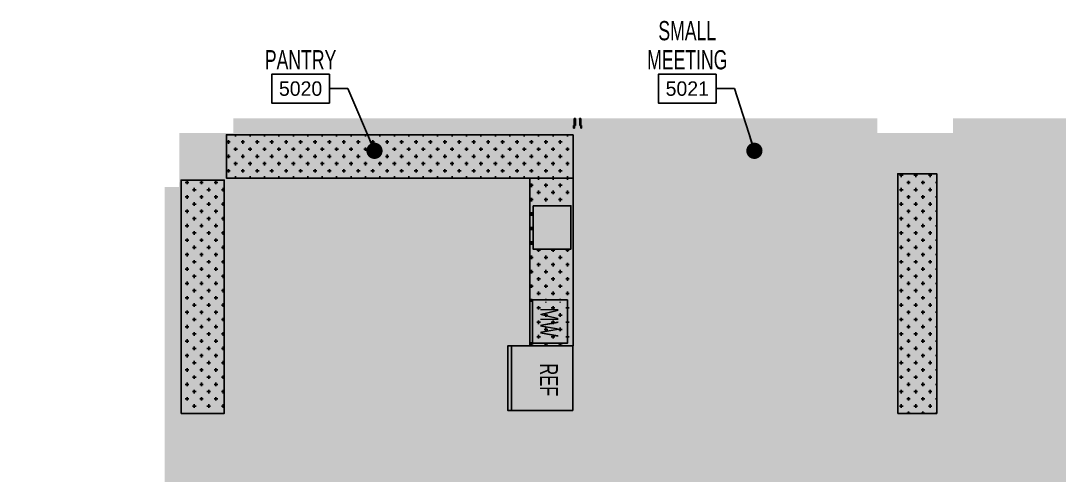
# Model space of a CAD drawing. Header units: inches. Extents: x -71 to 4499, y -33 to 4893.
# Drawn here: x 2804 to 3380, y 4238 to 4490 of the extents above; entities that cross this region are included whole.
import ezdxf
from ezdxf.enums import TextEntityAlignment as Align

# ---------------------------------------------------------------- set-up
doc = ezdxf.new("R2010")
doc.units = ezdxf.units.IN
doc.header["$LTSCALE"] = 96
doc.header["$MEASUREMENT"] = 0
doc.linetypes.add('PHANTOM4', pattern=[0.625, 0.3125, -0.0625, 0.0625, -0.0625, 0.0625, -0.0625])
for name, color, linetype in [('A-Area', 212, 'PHANTOM4'), ('A-Area-Iden', 7, 'Continuous'), ('A-Area-Iden-Name', 7, 'Continuous'), ('A-Area-Iden-Numb', 7, 'Continuous'), ('A-Bldg-Patt', 5, 'Continuous'), ('A-Flor-Case-Exst', 235, 'Continuous'), ('A-Flor-Case-Neww', 3, 'Continuous'), ('A-Flor-Eqpm', 94, 'Continuous'), ('A-Wall-Neww', 6, 'Continuous')]:
    doc.layers.add(name, color=color, linetype=linetype)
doc.styles.add('XFINE_0', font='ARIALN.TTF', dxfattribs={"width": 0.8})
doc.styles.add('XFINE_1-8', font='ARIALN.TTF', dxfattribs={"width": 0.8, "height": 10})
doc.dimstyles.new('OTJ_1-8', dxfattribs={"dimscale": 96, "dimtxt": 0.09375, "dimasz": 0.09375, "dimexe": 0.0625, "dimexo": 0.15625, "dimgap": 0.046875, "dimtad": 1, "dimdec": 1, "dimzin": 3, "dimdsep": 46, "dimlunit": 4, "dimtxsty": 'XFINE_1-8', "dimblk": 'ARCHTICK', "dimcen": 0.09, "dimdle": 0.0625, "dimclrd": 15, "dimclre": 15, "dimclrt": 7, "dimadec": 0, "dimazin": 0, "dimtfac": 0.75, "dimtdec": 1, "dimtix": 1, "dimtmove": 1, "dimatfit": 3, "dimfxl": 1, "dimfrac": 1, "dimtolj": 1, "dimtzin": 0, "dimarcsym": 0})
pattern_1 = [(270, (-2159.6815, 649.5292), (4, -4), [2, -6]), (0, (-2160.6815, 648.5292), (4, 4), [2, -6])]

# ---------------------------------------------------------------- blocks, each defined once
blk = doc.blocks.new('A$C42384E78')
at = {"layer": 'A-Flor-Eqpm'}
for points in [[(0, 0), (0, 36), (36, 36), (36, 0)], [(0, 36), (0, 34), (36, 34), (36, 36)]]:
    blk.add_lwpolyline(points, close=True, dxfattribs=at)
blk = doc.blocks.new('A$C7D282964')
at = {"layer": 'A-Flor-Eqpm', "rotation": 180}
blk.add_blockref('A$C42384E78', (18, 18), dxfattribs=at)
at = {"layer": 'A-Flor-Eqpm', "insert": (-8.25, 9.68), "char_height": 10, "width": 17.4479, "attachment_point": 1, "style": 'XFINE_1-8'}
blk.add_mtext('REF', dxfattribs=at)
blk = doc.blocks.new('A$C78394056')
at = {"layer": 'A-Flor-Eqpm'}
blk.add_lwpolyline([(1, -3.1), (25, -3.1), (25, -22.48), (1, -22.48)], close=True, dxfattribs=at)
at = {"layer": 'A-Flor-Eqpm', "insert": (5.22, -8.11), "char_height": 10, "width": 17.4479, "attachment_point": 1, "style": 'XFINE_1-8'}
blk.add_mtext('MW', dxfattribs=at)
blk = doc.blocks.new('OTJ_Room_Tag_4_P')
at = {"layer": 'A-Area-Iden-Numb'}
blk.add_lwpolyline([(2, -2), (2, 0), (-2, 0), (-2, -2)], close=True, dxfattribs=at)
at = {"layer": 'A-Area-Iden-Name', "style": 'XFINE_0', "width": 0.8}
for tag, p in [('ROOM:NAME1', (0, 2.351)), ('ROOM:NAME2', (0, 0.334))]:
    blk.add_attdef(tag, text='', height=1.333, dxfattribs=at).set_placement(p, align=Align.CENTER)
at = {"layer": 'A-Area-Iden-Numb', "style": 'XFINE_0', "width": 1.569593}
blk.add_attdef('ROOM:NUMBER', text='', height=1, dxfattribs=at).set_placement((-1.5, -1.5), (1.5, -1.5), align=Align.FIT)
blk = doc.blocks.new('_ArchTick')
at = {"color": 0, "linetype": 'ByBlock', "const_width": 0.15}
blk.add_lwpolyline([(-0.5, -0.5), (0.5, 0.5)], dxfattribs=at)
blk = doc.blocks.new('A$C3E764DF2')
for points in [[(0.25, 4.06), (0.25, 3.31), (0, 3.31), (0, 4.06)], [(0.25, 0.31), (0.25, 1.06), (0, 1.06), (0, 0.31)]]:
    blk.add_hatch(color=256).paths.add_polyline_path(points)
h = blk.add_hatch()
h.set_pattern_fill('FP_2', color=256, style=0, pattern_type=2)
h.set_pattern_definition([(360, (-602.1933, 16.2395), (-6e-17, -0.5), []), (270, (-602.1933, 16.2395), (-0.5, 3e-17), [])])
h.paths.add_polyline_path([(3.97, 3.44), (3.97, 3.94), (0.38, 3.94), (0.38, 3.44)])
h = blk.add_hatch()
h.set_pattern_fill('FP_2', color=256, style=0, pattern_type=2)
h.set_pattern_definition([(1e-14, (-602.1933, -11.8645), (-6e-17, 0.5), []), (90, (-602.1933, -11.8645), (-0.5, -3e-17), [])])
h.paths.add_polyline_path([(3.97, 0.44), (3.97, 0.94), (0.38, 0.94), (0.38, 0.44)])
for p, q in [((0, 4.06), (0.25, 4.06)), ((0, 3.31), (0, 4.06)), ((0.25, 3.31), (0, 3.31)), ((0.25, 1.06), (0, 1.06)), ((0, 1.06), (0, 0.31)), ((0, 0.31), (0.25, 0.31)), ((0.25, 4.06), (0.25, 3.31)), ((5.47, 4.06), (0.25, 4.06)), ((0.25, 4.06), (0.25, 3.31)), ((0.25, 3.31), (0.38, 3.31)), ((0.25, 0.31), (0.25, 1.06)), ((0.25, 0.31), (0.25, 1.06)), ((0.25, 1.06), (0.38, 1.06)), ((5.47, 0.31), (0.25, 0.31)), ((0.38, 3.94), (3.97, 3.94)), ((0.38, 3.44), (0.38, 3.94)), ((0.38, 3.31), (0.38, 3.94)), ((0.38, 3.94), (5.47, 3.94)), ((3.97, 3.44), (0.38, 3.44)), ((0.38, 1.06), (0.38, 0.44)), ((3.97, 0.94), (0.38, 0.94)), ((0.38, 0.94), (0.38, 0.44)), ((0.38, 0.44), (3.97, 0.44)), ((0.38, 0.44), (5.47, 0.44)), ((3.97, 4.06), (3.97, 4.37)), ((3.97, 4.37), (5.47, 4.37)), ((3.97, 3.94), (3.97, 3.44)), ((3.97, 0.44), (3.97, 0.94)), ((3.97, 0.31), (3.97, 0)), ((4.09, 4.06), (4.09, 4.25)), ((4.09, 4.25), (5.34, 4.25)), ((4.09, 0.31), (4.09, 0.12)), ((4.09, 0.12), (5.34, 0.12)), ((5.34, 4.25), (5.34, 4.06)), ((5.34, 0.12), (5.34, 0.31)), ((5.47, 4.37), (5.47, 4.06)), ((5.47, 3.94), (5.47, 4.06)), ((5.47, 0.44), (5.47, 0.31)), ((5.47, 0), (5.47, 0.31)), ((3.97, 0), (5.47, 0))]:
    blk.add_line(p, q)

msp = doc.modelspace()

# ---------------------------------------------------------------- hatches: boundary and pattern name
at = {"layer": 'A-Area'}
h = msp.add_hatch(color=256, dxfattribs=at)
h.dxf.hatch_style = 1
edge = h.paths.add_edge_path()
edge.add_line((2891.99, 2954.75), (3410.49, 2954.75))
edge.add_line((3410.49, 2954.75), (3410.49, 3333.5))
edge.add_line((3410.49, 3333.5), (3473.99, 3333.5))
edge.add_line((3473.99, 3333.5), (3473.99, 3430.5))
edge.add_line((3473.99, 3430.5), (3573.49, 3430.5))
edge.add_line((3573.49, 3430.5), (3573.49, 3441.5))
edge.add_line((3573.49, 3441.5), (3592.49, 3441.5))
edge.add_line((3592.49, 3441.5), (3592.49, 3430.5))
edge.add_line((3592.49, 3430.5), (3660.13, 3430.5))
edge.add_line((3660.13, 3430.5), (3660.13, 3667.99))
edge.add_line((3660.13, 3667.99), (4387.88, 3667.71))
edge.add_line((4387.88, 3667.71), (4387.88, 3681.01))
edge.add_line((4387.88, 3681.01), (4396.05, 3681.01))
edge.add_line((4396.05, 3681.01), (4396.05, 3731.28))
edge.add_line((4396.05, 3731.28), (4078.52, 4048.82))
edge.add_line((4078.52, 4048.82), (4072.85, 4043.12))
edge.add_line((4072.85, 4043.12), (4043.13, 4072.84))
edge.add_line((4043.13, 4072.84), (4048.82, 4078.52))
edge.add_line((4048.82, 4078.52), (3696.69, 4430.65))
edge.add_line((3696.69, 4430.65), (3691, 4424.97))
edge.add_line((3691, 4424.97), (3687.95, 4428.01))
edge.add_line((3687.95, 4428.01), (3650.93, 4428.01))
edge.add_line((3650.93, 4428.01), (3650.93, 4436.05))
edge.add_line((3650.93, 4436.05), (3321, 4436.05))
edge.add_line((3321, 4436.05), (3321, 4428.01))
edge.add_line((3321, 4428.01), (3278.99, 4428.01))
edge.add_line((3278.99, 4428.01), (3278.99, 4436.05))
edge.add_line((3278.99, 4436.05), (2922, 4436.05))
edge.add_line((2922, 4436.05), (2922, 4428.01))
edge.add_line((2922, 4428.01), (2891.99, 4428.01))
edge.add_line((2891.99, 4428.01), (2891.99, 4398))
edge.add_line((2891.99, 4398), (2883.94, 4398))
edge.add_line((2883.94, 4398), (2883.94, 4041))
edge.add_line((2883.94, 4041), (2891.99, 4041.01))
edge.add_line((2891.99, 4041.01), (2891.99, 3998.99))
edge.add_line((2891.99, 3998.99), (2883.94, 3998.99))
edge.add_line((2883.94, 3998.99), (2883.94, 3681))
edge.add_line((2883.94, 3681), (2891.99, 3681))
edge.add_line((2891.99, 3681), (2891.99, 3638.99))
edge.add_line((2891.99, 3638.99), (2883.94, 3638.99))
edge.add_line((2883.94, 3638.99), (2883.94, 3321))
edge.add_line((2883.94, 3321), (2891.99, 3321))
edge.add_line((2891.99, 3321), (2891.99, 3279))
edge.add_line((2891.99, 3279), (2883.94, 3279))
edge.add_line((2883.94, 3279), (2883.94, 2961))
edge.add_line((2883.94, 2961), (2891.99, 2961))
edge.add_line((2891.99, 2961), (2891.99, 2954.75))
at = {"layer": 'A-Bldg-Patt'}
h = msp.add_hatch(color=256, dxfattribs=at)
h.dxf.hatch_style = 1
h.paths.add_polyline_path([(3443.89, 1638.97), (3443.89, 1879.45), (3671.49, 1879.45), (3671.49, 1638.69)], flags=16)
h.paths.add_polyline_path([(3917.35, 3804.62), (3917.35, 3670.38), (4387.07, 3672), (4386.95, 3729.73), (3690.17, 4425.79), (2891.99, 4428.01), (2887.85, 2218.72), (2683.7, 2012.45), (2222.63, 1553.5), (8, 1552), (3347.01, 715.9), (3295.52, 755.01), (3528.17, 948.59), (3658.51, 1124.56), (3724.1, 1092.98), (3834.61, 1092.98), (3835.32, 1214.38), (3749.12, 1214.5), (3748.63, 1214.5), (3748.63, 1350.75), (3658.26, 1350.75), (3658.25, 1589.75), (3671.49, 1589.75), (3671.49, 1641.19), (3671.49, 1784.34), (3671.49, 1787.84), (3671.49, 1880.24), (3672.27, 1938.25), (3660.06, 1938.25), (3660, 2057.75), (3473.99, 2059.5), (3842.49, 2059.5), (3845.99, 2316), (3473.99, 2314.5), (3475.49, 2430), (3795, 2433.5), (3795, 2563.52), (3473.99, 2563.52), (3482.49, 3234), (3616.92, 3234), (3622.99, 3294), (3473.99, 3294), (3410.49, 3294), (3410.49, 3494), (3473.72, 3494), (3473.99, 3548.11), (3659.99, 3548.25), (3660.12, 3665.92), (3455.84, 3665.92), (3455.84, 3804.62)])
at = {"layer": 'A-Flor-Case-Exst'}
h = msp.add_hatch(dxfattribs=at)
h.set_pattern_fill('CROSS', color=256, scale=16, angle=-90, style=0)
h.set_pattern_definition([(270, (-0.751, 9e-13), (4, -4), [2, -6]), (0, (-1.751, -1), (4, 4), [2, -6])])
h.paths.add_polyline_path([(3110.3, 4427.02), (2917.37, 4427.02), (2917.37, 4403.02), (3086.3, 4403.02), (3086.3, 4363.03), (3088.13, 4363.62), (3088.13, 4387.62), (3109.13, 4387.62), (3109.13, 4363.62), (3088.13, 4363.62), (3109.13, 4363.03), (3109.13, 4363.62), (3086.3, 4363.62), (3086.3, 4309.98), (3110.3, 4309.98)])
h.paths.add_polyline_path([(3087.82, 4335.37), (3107.2, 4335.37), (3107.2, 4311.37), (3087.82, 4311.37)], flags=16)
h.paths.add_polyline_path([(3086.75, 4334.33), (3086.75, 4313.05), (3107.57, 4313.05), (3107.57, 4334.33)], flags=16)
h = msp.add_hatch(dxfattribs=at)
h.set_pattern_fill('CROSS', color=256, scale=16, angle=-90, style=0)
h.set_pattern_definition(pattern_1)
h.paths.add_polyline_path([(3290.37, 4272.41), (3312.01, 4272.41), (3312.01, 4405.38), (3290.37, 4405.38)])
h = msp.add_hatch(dxfattribs=at)
h.set_pattern_fill('CROSS', color=256, scale=16, angle=-90, style=0)
h.set_pattern_definition(pattern_1)
h.paths.add_polyline_path([(2892.98, 4273.96), (2916.98, 4273.96), (2916.98, 4401.88), (2892.98, 4401.88)])

# ---------------------------------------------------------------- linework, layer by layer
for points in [[(3110.3, 4403.02), (2918.12, 4403.02), (2918.12, 4427.02), (3110.3, 4427.02)], [(3086.3, 4403.02), (3086.3, 4309.98), (3110.3, 4309.98), (3110.3, 4427.02), (3110.3, 4427.02)]]:
    msp.add_lwpolyline(points, dxfattribs=at)
for points in [[(3290.37, 4272.41), (3312.01, 4272.41), (3312.01, 4405.38), (3290.37, 4405.38)], [(2892.98, 4272.41), (2916.98, 4272.41), (2916.98, 4401.88), (2892.98, 4401.88)]]:
    msp.add_lwpolyline(points, close=True, dxfattribs=at)
at = {"layer": 'A-Flor-Case-Neww'}
msp.add_lwpolyline([(3088.13, 4387.62), (3109.13, 4387.62), (3109.13, 4363.62), (3088.13, 4363.62)], close=True, dxfattribs=at)

# ---------------------------------------------------------------- block references
at = {"layer": 'A-Area-Iden'}
ref = msp.add_blockref('OTJ_Room_Tag_4_P', (3173.65, 4460.61), dxfattribs=dict(at, xscale=8, yscale=8, zscale=8))
ref.add_attrib('ROOM:NAME1', 'SMALL', dxfattribs={"layer": 'A-Area-Iden-Name', "height": 10.667, "style": 'XFINE_0', "width": 0.8}).set_placement((3173.65, 4479.42), align=Align.CENTER)
ref.add_attrib('ROOM:NAME2', 'MEETING', dxfattribs={"layer": 'A-Area-Iden-Name', "height": 10.667, "style": 'XFINE_0', "width": 0.8}).set_placement((3173.65, 4463.28), align=Align.CENTER)
ref.add_attrib('ROOM:NUMBER', '5021', dxfattribs={"layer": 'A-Area-Iden-Numb', "height": 8, "style": 'XFINE_0', "width": 1.177195}).set_placement((3161.65, 4448.61), (3185.65, 4448.61), align=Align.FIT)
ref = msp.add_blockref('OTJ_Room_Tag_4_P', (2959.26, 4460.61), dxfattribs=dict(at, xscale=8, yscale=8, zscale=8))
ref.add_attrib('ROOM:NAME2', 'PANTRY', dxfattribs={"layer": 'A-Area-Iden-Name', "height": 10.667, "style": 'XFINE_0', "width": 0.8}).set_placement((2959.26, 4463.28), align=Align.CENTER)
ref.add_attrib('ROOM:NUMBER', '5020', dxfattribs={"layer": 'A-Area-Iden-Numb', "height": 8, "style": 'XFINE_0', "width": 1.177195}).set_placement((2947.26, 4448.61), (2971.26, 4448.61), align=Align.FIT)
at = {"layer": 'A-Flor-Eqpm', "rotation": 270}
for name, p in [('A$C78394056', (3110.3, 4336.37)), ('A$C7D282964', (3092.25, 4291.98))]:
    msp.add_blockref(name, p, dxfattribs=at)
at = {"layer": 'A-Wall-Neww', "rotation": 270}
msp.add_blockref('A$C3E764DF2', (3110.66, 4436.06), dxfattribs=at)

# ---------------------------------------------------------------- leaders
at = {"layer": 'A-Area-Iden'}
for points in [[(3000.23, 4418.1), (2985.52, 4452.61), (2975.26, 4452.61)], [(3210.87, 4418.1), (3199.91, 4452.61), (3189.65, 4452.61)]]:
    msp.add_leader(points, dimstyle='OTJ_1-8', override={"dimgap": 0.046875, "dimtad": 0, "dimldrblk": 'Dot'}, dxfattribs=at)

doc.saveas('drawing.dxf')
